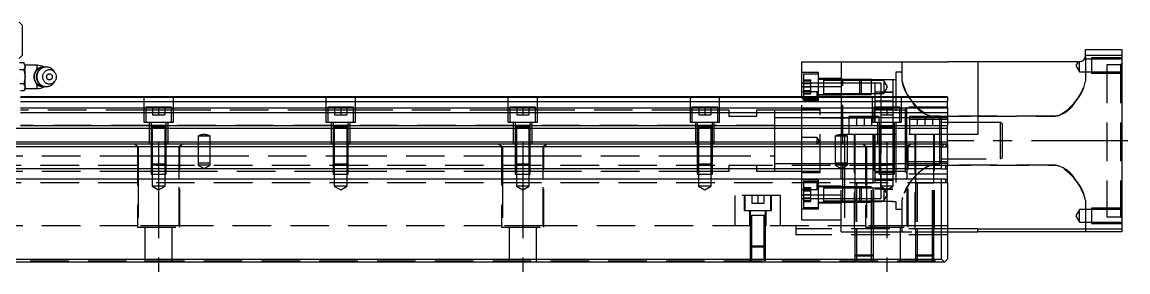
# Model space of a CAD drawing. Extents: x -12 to 1012, y -344 to 120.
# Drawn here: x 455 to 819.4, y -309.7 to -227.5 of the extents above; entities that cross this region are included whole.
import ezdxf

# ---------------------------------------------------------------- set-up
doc = ezdxf.new("R2010")
doc.units = 0
doc.linetypes.add('CENTER', pattern=[50.8, 31.75, -6.35, 6.35, -6.35])
doc.linetypes.add('DASHED', pattern=[19.05, 12.7, -6.35])
doc.layers.get('0').update_dxf_attribs({"linetype": 'CONTINUOUS'})
doc.layers.add('CENTER', color=1, linetype='CENTER')

msp = doc.modelspace()

# ---------------------------------------------------------------- linework, layer by layer
at = {"color": 7, "linetype": 'CONTINUOUS'}
for p, q in [((455, -228.53), (454, -227.53)), ((455, -228.53), (455, -238.53)), ((805.5, -238.53), (805.5, -236.53)), ((805.5, -236.53), (817.5, -236.53)), ((817.5, -236.53), (817.5, -238.53)), ((454, -239.53), (455, -238.53)), ((712, -240.53), (725, -240.53)), ((712, -248.75), (712, -240.53)), ((725, -240.53), (760, -240.53)), ((725, -240.53), (725, -252.03)), ((770, -240.53), (760, -240.53)), ((803.5, -240.53), (770, -240.53)), ((770, -240.53), (770, -264.53)), ((817.5, -238.53), (805.5, -238.53)), ((817.5, -238.53), (817.5, -295.53)), ((455.6, -240.91), (454.13, -240.91)), ((455.6, -243.22), (454.13, -243.22)), ((455.6, -240.91), (455.6, -240.91)), ((455.96, -241.53), (455.6, -240.91)), ((455.6, -240.91), (455.96, -242.07)), ((455.96, -242.07), (455.6, -243.22)), ((455.6, -243.22), (455.96, -245.53)), ((455.96, -242.07), (455.96, -241.53)), ((459.96, -241.68), (455.96, -241.68)), ((455.96, -245.53), (455.96, -242.07)), ((459.15, -244.27), (459.25, -244.03)), ((459.25, -244.03), (459.37, -243.81)), ((459.31, -244.27), (459.41, -244.03)), ((459.37, -243.81), (459.5, -243.59)), ((459.41, -244.03), (459.52, -243.81)), ((459.5, -243.59), (459.65, -243.39)), ((459.52, -243.81), (459.66, -243.59)), ((459.65, -243.39), (459.81, -243.2)), ((459.66, -243.59), (459.8, -243.39)), ((459.8, -243.39), (459.97, -243.2)), ((459.81, -243.2), (459.99, -243.02)), ((459.96, -242.92), (459.96, -241.68)), ((460.72, -242.52), (459.96, -242.92)), ((459.97, -243.2), (460.14, -243.02)), ((459.99, -243.02), (460.18, -242.86)), ((460.14, -243.02), (460.33, -242.86)), ((460.16, -244.27), (460.26, -244.03)), ((460.18, -242.86), (460.38, -242.72)), ((460.26, -244.03), (460.38, -243.81)), ((460.33, -242.86), (460.53, -242.72)), ((460.38, -242.72), (460.58, -242.59)), ((460.38, -243.81), (460.51, -243.59)), ((460.51, -243.59), (460.66, -243.39)), ((460.53, -242.72), (460.74, -242.59)), ((460.58, -242.59), (460.8, -242.48)), ((460.66, -243.39), (460.83, -243.2)), ((460.74, -242.59), (460.96, -242.48)), ((460.8, -242.48), (461.03, -242.39)), ((460.83, -243.2), (461, -243.02)), ((460.96, -242.48), (461.18, -242.39)), ((461, -243.02), (461.19, -242.86)), ((461.03, -242.39), (461.26, -242.32)), ((461.18, -242.39), (461.41, -242.32)), ((461.19, -242.86), (461.39, -242.72)), ((461.26, -242.32), (461.49, -242.27)), ((461.39, -242.72), (461.6, -242.59)), ((461.41, -242.32), (461.64, -242.27)), ((461.49, -242.27), (461.73, -242.24)), ((461.6, -242.59), (461.81, -242.48)), ((461.64, -242.27), (461.88, -242.24)), ((461.73, -242.24), (461.97, -242.23)), ((461.81, -242.48), (462.04, -242.39)), ((461.88, -242.24), (462.12, -242.23)), ((462.12, -242.23), (461.97, -242.23)), ((462.04, -242.39), (462.27, -242.32)), ((462.12, -242.23), (462.53, -242.26)), ((462.12, -244.28), (462.22, -244.12)), ((462.22, -244.12), (462.33, -243.98)), ((462.27, -242.32), (462.5, -242.27)), ((462.33, -243.98), (462.44, -243.84)), ((462.44, -243.84), (462.57, -243.71)), ((462.5, -242.27), (462.74, -242.24)), ((462.57, -243.71), (462.71, -243.59)), ((462.71, -243.59), (462.85, -243.49)), ((462.74, -242.24), (462.98, -242.23)), ((462.85, -243.49), (463, -243.4)), ((462.98, -242.23), (463.22, -242.24)), ((463, -243.4), (463.16, -243.32)), ((463.16, -243.32), (463.32, -243.25)), ((463.22, -242.24), (463.45, -242.27)), ((463.32, -243.25), (463.49, -243.2)), ((463.45, -242.27), (463.69, -242.32)), ((463.49, -243.2), (463.66, -243.16)), ((463.66, -243.16), (463.83, -243.14)), ((463.69, -242.32), (463.92, -242.39)), ((463.83, -243.14), (464, -243.13)), ((463.92, -242.39), (464.14, -242.48)), ((464, -243.13), (464.18, -243.14)), ((464.14, -242.48), (464.36, -242.58)), ((464.18, -243.14), (464.35, -243.16)), ((464.35, -243.16), (464.52, -243.19)), ((464.36, -242.58), (464.56, -242.71)), ((464.52, -243.19), (464.69, -243.24)), ((464.56, -242.71), (464.76, -242.85)), ((464.69, -243.24), (464.85, -243.31)), ((464.76, -242.85), (464.95, -243.01)), ((464.85, -243.31), (465.01, -243.39)), ((464.95, -243.01), (465.12, -243.18)), ((465.01, -243.39), (465.16, -243.48)), ((465.12, -243.18), (465.29, -243.37)), ((465.16, -243.48), (465.31, -243.58)), ((465.29, -243.37), (465.44, -243.57)), ((465.31, -243.58), (465.44, -243.69)), ((465.8, -244.11), (465.44, -243.57)), ((465.44, -243.69), (465.57, -243.82)), ((465.57, -243.82), (465.69, -243.96)), ((465.69, -243.96), (465.8, -244.11)), ((465.8, -244.11), (465.9, -244.26)), ((455.96, -245.53), (455.6, -247.84)), ((455.96, -248.99), (455.96, -245.53)), ((458.92, -245.53), (458.93, -245.27)), ((458.93, -245.79), (458.92, -245.53)), ((458.93, -245.27), (458.96, -245.01)), ((458.96, -246.05), (458.93, -245.79)), ((458.96, -245.01), (459, -244.76)), ((459, -246.3), (458.96, -246.05)), ((459, -244.76), (459.07, -244.51)), ((459.07, -246.55), (459, -246.3)), ((459.07, -244.51), (459.15, -244.27)), ((459.07, -245.53), (459.08, -245.27)), ((459.08, -245.79), (459.07, -245.53)), ((459.15, -246.79), (459.07, -246.55)), ((459.08, -245.27), (459.11, -245.01)), ((459.11, -246.05), (459.08, -245.79)), ((459.11, -245.01), (459.16, -244.76)), ((459.16, -246.3), (459.11, -246.05)), ((459.25, -247.03), (459.15, -246.79)), ((459.16, -244.76), (459.22, -244.51)), ((459.22, -246.55), (459.16, -246.3)), ((459.22, -244.51), (459.31, -244.27)), ((459.31, -246.79), (459.22, -246.55)), ((459.37, -247.25), (459.25, -247.03)), ((459.41, -247.03), (459.31, -246.79)), ((459.5, -247.47), (459.37, -247.25)), ((459.52, -247.25), (459.41, -247.03)), ((459.65, -247.67), (459.5, -247.47)), ((459.66, -247.47), (459.52, -247.25)), ((459.81, -247.86), (459.65, -247.67)), ((459.8, -247.67), (459.66, -247.47)), ((459.97, -247.86), (459.8, -247.67)), ((459.93, -245.53), (459.94, -245.27)), ((459.94, -245.79), (459.93, -245.53)), ((459.94, -245.27), (459.97, -245.01)), ((459.97, -246.05), (459.94, -245.79)), ((459.97, -245.01), (460.02, -244.76)), ((460.02, -246.3), (459.97, -246.05)), ((460.02, -244.76), (460.08, -244.51)), ((460.08, -246.55), (460.02, -246.3)), ((460.08, -244.51), (460.16, -244.27)), ((460.16, -246.79), (460.08, -246.55)), ((460.26, -247.03), (460.16, -246.79)), ((460.38, -247.25), (460.26, -247.03)), ((460.51, -247.47), (460.38, -247.25)), ((460.66, -247.67), (460.51, -247.47)), ((460.83, -247.86), (460.66, -247.67)), ((461.8, -245.34), (461.82, -245.16)), ((461.8, -245.53), (461.8, -245.34)), ((461.8, -245.72), (461.8, -245.53)), ((461.82, -245.9), (461.8, -245.72)), ((461.82, -245.16), (461.86, -244.97)), ((461.86, -246.09), (461.82, -245.9)), ((461.86, -244.97), (461.91, -244.79)), ((461.91, -246.27), (461.86, -246.09)), ((461.91, -244.79), (461.97, -244.61)), ((461.97, -246.45), (461.91, -246.27)), ((461.97, -244.61), (462.04, -244.44)), ((462.04, -246.62), (461.97, -246.45)), ((462.04, -244.44), (462.12, -244.28)), ((462.12, -246.78), (462.04, -246.62)), ((462.22, -246.94), (462.12, -246.78)), ((462.33, -247.08), (462.22, -246.94)), ((462.44, -247.22), (462.33, -247.08)), ((462.57, -247.35), (462.44, -247.22)), ((462.71, -247.47), (462.57, -247.35)), ((462.85, -247.57), (462.71, -247.47)), ((463, -247.66), (462.85, -247.57)), ((463.16, -247.74), (463, -247.66)), ((463.09, -245.44), (463.1, -245.36)), ((463.09, -245.53), (463.09, -245.44)), ((463.09, -245.62), (463.09, -245.53)), ((463.1, -245.7), (463.09, -245.62)), ((463.1, -245.36), (463.12, -245.27)), ((463.12, -245.79), (463.1, -245.7)), ((463.12, -245.27), (463.15, -245.19)), ((463.15, -245.87), (463.12, -245.79)), ((463.15, -245.19), (463.18, -245.11)), ((463.18, -245.95), (463.15, -245.87)), ((463.32, -247.81), (463.16, -247.74)), ((463.18, -245.11), (463.21, -245.03)), ((463.21, -246.03), (463.18, -245.95)), ((463.21, -245.03), (463.26, -244.96)), ((463.26, -246.1), (463.21, -246.03)), ((463.26, -244.96), (463.31, -244.89)), ((463.31, -246.17), (463.26, -246.1)), ((463.31, -244.89), (463.36, -244.82)), ((463.36, -246.24), (463.31, -246.17)), ((463.49, -247.86), (463.32, -247.81)), ((463.36, -244.82), (463.42, -244.76)), ((463.42, -246.3), (463.36, -246.24)), ((463.42, -244.76), (463.48, -244.71)), ((463.48, -246.35), (463.42, -246.3)), ((463.48, -244.71), (463.55, -244.66)), ((463.55, -246.4), (463.48, -246.35)), ((463.55, -244.66), (463.62, -244.62)), ((463.62, -246.44), (463.55, -246.4)), ((463.62, -244.62), (463.7, -244.59)), ((463.7, -246.47), (463.62, -246.44)), ((463.7, -244.59), (463.78, -244.56)), ((463.78, -246.5), (463.7, -246.47)), ((463.78, -244.56), (463.85, -244.55)), ((463.85, -246.51), (463.78, -246.5)), ((463.85, -244.55), (463.93, -244.53)), ((463.93, -246.53), (463.85, -246.51)), ((463.93, -244.53), (464.01, -244.53)), ((464.01, -246.53), (463.93, -246.53)), ((464.01, -244.53), (464.1, -244.53)), ((464.1, -246.53), (464.01, -246.53)), ((464.1, -244.53), (464.18, -244.55)), ((464.18, -246.51), (464.1, -246.53)), ((464.18, -244.55), (464.25, -244.56)), ((464.25, -246.5), (464.18, -246.51)), ((464.25, -244.56), (464.33, -244.59)), ((464.33, -246.47), (464.25, -246.5)), ((464.33, -244.59), (464.41, -244.62)), ((464.41, -246.44), (464.33, -246.47)), ((464.41, -244.62), (464.48, -244.66)), ((464.48, -246.4), (464.41, -246.44)), ((464.48, -244.66), (464.54, -244.71)), ((464.54, -246.35), (464.48, -246.4)), ((464.69, -247.82), (464.52, -247.87)), ((464.54, -244.71), (464.61, -244.76)), ((464.61, -246.3), (464.54, -246.35)), ((464.61, -244.76), (464.67, -244.82)), ((464.67, -246.24), (464.61, -246.3)), ((464.67, -244.82), (464.72, -244.89)), ((464.72, -246.17), (464.67, -246.24)), ((464.85, -247.75), (464.69, -247.82)), ((464.72, -244.89), (464.77, -244.96)), ((464.77, -246.1), (464.72, -246.17)), ((464.77, -244.96), (464.81, -245.03)), ((464.81, -246.03), (464.77, -246.1)), ((464.81, -245.03), (464.85, -245.11)), ((464.85, -245.95), (464.81, -246.03)), ((464.85, -245.11), (464.88, -245.19)), ((464.88, -245.87), (464.85, -245.95)), ((465.01, -247.67), (464.85, -247.75)), ((464.88, -245.19), (464.91, -245.27)), ((464.91, -245.79), (464.88, -245.87)), ((464.91, -245.27), (464.92, -245.36)), ((464.92, -245.7), (464.91, -245.79)), ((464.92, -245.36), (464.94, -245.44)), ((464.94, -245.62), (464.92, -245.7)), ((464.94, -245.44), (464.94, -245.53)), ((464.94, -245.53), (464.94, -245.62)), ((465.16, -247.58), (465.01, -247.67)), ((465.29, -247.69), (465.12, -247.88)), ((465.31, -247.48), (465.16, -247.58)), ((465.44, -247.49), (465.29, -247.69)), ((465.44, -247.37), (465.31, -247.48)), ((465.44, -247.49), (465.8, -246.95)), ((465.57, -247.24), (465.44, -247.37)), ((465.69, -247.1), (465.57, -247.24)), ((465.8, -246.95), (465.69, -247.1)), ((465.9, -246.8), (465.8, -246.95)), ((465.9, -244.26), (465.98, -244.43)), ((465.98, -246.63), (465.9, -246.8)), ((465.98, -244.43), (466.06, -244.6)), ((466.06, -246.46), (465.98, -246.63)), ((466.06, -244.6), (466.12, -244.78)), ((466.12, -246.28), (466.06, -246.46)), ((466.12, -244.78), (466.17, -244.96)), ((466.17, -246.1), (466.12, -246.28)), ((466.17, -244.96), (466.2, -245.15)), ((466.2, -245.91), (466.17, -246.1)), ((466.2, -245.15), (466.23, -245.34)), ((466.23, -245.72), (466.2, -245.91)), ((466.23, -245.34), (466.23, -245.53)), ((466.23, -245.53), (466.23, -245.72)), ((455.6, -247.84), (454.26, -247.84)), ((455.6, -250.15), (454.47, -250.15)), ((455.6, -247.84), (455.96, -248.99)), ((455.96, -248.99), (455.6, -250.15)), ((455.6, -250.15), (455.96, -249.53)), ((455.6, -250.15), (455.6, -250.15)), ((455.96, -249.53), (455.96, -248.99)), ((455.96, -249.38), (459.96, -249.38)), ((459.99, -248.04), (459.81, -247.86)), ((459.96, -249.38), (459.96, -248.14)), ((459.96, -248.14), (460.72, -248.54)), ((460.14, -248.04), (459.97, -247.86)), ((460.18, -248.2), (459.99, -248.04)), ((460.33, -248.2), (460.14, -248.04)), ((460.38, -248.34), (460.18, -248.2)), ((460.53, -248.34), (460.33, -248.2)), ((460.58, -248.47), (460.38, -248.34)), ((460.74, -248.47), (460.53, -248.34)), ((460.8, -248.58), (460.58, -248.47)), ((460.96, -248.58), (460.74, -248.47)), ((461.03, -248.67), (460.8, -248.58)), ((461, -248.04), (460.83, -247.86)), ((461.18, -248.67), (460.96, -248.58)), ((461.19, -248.2), (461, -248.04)), ((461.26, -248.74), (461.03, -248.67)), ((461.41, -248.74), (461.18, -248.67)), ((461.39, -248.34), (461.19, -248.2)), ((461.49, -248.79), (461.26, -248.74)), ((461.6, -248.47), (461.39, -248.34)), ((461.64, -248.79), (461.41, -248.74)), ((461.73, -248.82), (461.49, -248.79)), ((461.81, -248.58), (461.6, -248.47)), ((461.88, -248.82), (461.64, -248.79)), ((461.97, -248.83), (461.73, -248.82)), ((462.04, -248.67), (461.81, -248.58)), ((462.12, -248.83), (461.88, -248.82)), ((461.97, -248.83), (462.12, -248.83)), ((462.27, -248.74), (462.04, -248.67)), ((462.53, -248.8), (462.12, -248.83)), ((462.5, -248.79), (462.27, -248.74)), ((462.74, -248.82), (462.5, -248.79)), ((462.98, -248.83), (462.74, -248.82)), ((463.22, -248.82), (462.98, -248.83)), ((463.45, -248.79), (463.22, -248.82)), ((463.69, -248.74), (463.45, -248.79)), ((463.66, -247.9), (463.49, -247.86)), ((463.83, -247.92), (463.66, -247.9)), ((463.92, -248.67), (463.69, -248.74)), ((464, -247.93), (463.83, -247.92)), ((464.14, -248.58), (463.92, -248.67)), ((464.18, -247.92), (464, -247.93)), ((464.36, -248.48), (464.14, -248.58)), ((464.35, -247.9), (464.18, -247.92)), ((464.52, -247.87), (464.35, -247.9)), ((464.56, -248.35), (464.36, -248.48)), ((464.76, -248.21), (464.56, -248.35)), ((464.95, -248.05), (464.76, -248.21)), ((465.12, -247.88), (464.95, -248.05)), ((712, -252.03), (712, -248.75)), ((712, -248.75), (725, -248.75)), ((454.5, -252.03), (760, -252.03)), ((454.5, -252.19), (760, -252.19)), ((454.5, -253.59), (760, -253.59)), ((760, -252.19), (760, -252.03)), ((760, -252.19), (760, -253.59)), ((760, -255.67), (760, -253.59)), ((454.5, -255.67), (760, -255.67)), ((454.5, -257.29), (760, -257.29)), ((760, -255.67), (760, -257.29)), ((760, -257.29), (760, -261.58)), ((454.5, -261.58), (760, -261.58)), ((622.5, -262.13), (617.5, -262.13)), ((622.5, -262.13), (617.5, -262.13)), ((682.5, -262.13), (677.5, -262.13)), ((742.5, -262.13), (737.5, -262.13)), ((742.5, -262.13), (737.5, -262.13)), ((760, -262.43), (760, -261.58)), ((0, -262.43), (760, -262.43)), ((760, -266.93), (760, -262.43)), ((770, -264.53), (760, -264.53)), ((0, -266.93), (760, -266.93)), ((1, -267.53), (759, -267.53)), ((758, -268.53), (2, -268.53)), ((758, -268.53), (759, -267.53)), ((758, -275.83), (758, -268.53)), ((759, -267.53), (760, -268.53)), ((759, -267.53), (760, -267.53)), ((760, -267.53), (760, -266.93)), ((760, -268.53), (760, -274.68)), ((758, -275.83), (2, -275.83)), ((758, -275.83), (759.5, -275.83)), ((759.5, -275.83), (759.5, -274.68)), ((759.5, -274.68), (760, -274.68)), ((760, -275.83), (759.5, -275.83)), ((760, -275.83), (760, -274.68)), ((760, -279.23), (760, -275.83)), ((758, -279.23), (2, -279.23)), ((735.5, -280.53), (729.5, -280.53)), ((759.5, -279.23), (758, -279.23)), ((758, -305.53), (758, -279.23)), ((759.5, -279.23), (760, -279.23)), ((759.5, -280.38), (759.5, -279.23)), ((760, -280.38), (759.5, -280.38)), ((760, -280.38), (760, -279.23)), ((760, -280.38), (760, -305.53)), ((770, -295.53), (760, -295.53)), ((760, -296.53), (770, -296.53)), ((770, -296.53), (770, -295.53)), ((770, -295.53), (817.5, -295.53)), ((817.5, -296.53), (770, -296.53)), ((817.5, -295.53), (817.5, -296.53)), ((2, -305.53), (758, -305.53)), ((759, -306.53), (758, -305.53)), ((760, -305.53), (759, -306.53)), ((759, -306.53), (1, -306.53))]:
    msp.add_line(p, q, dxfattribs=at)
at = {"color": 3, "linetype": 'DASHED'}
for p, q in [((305, -236.53), (455, -236.53)), ((745, -240.53), (745, -246.9)), ((803.01, -240.53), (802.29, -241.78)), ((803.5, -243.88), (803.5, -240.53)), ((805.12, -239.71), (805.14, -239.68)), ((807.5, -239.68), (805.14, -239.68)), ((805.5, -238.53), (805.5, -246.9)), ((817.5, -239.28), (807.5, -239.28)), ((807.5, -239.28), (807.5, -244.28)), ((817.5, -239.68), (807.5, -239.68)), ((717.5, -244.1), (712, -244.1)), ((717.5, -253.6), (717.5, -244.1)), ((745, -244.03), (743, -244.03)), ((743, -244.03), (743, -260.53)), ((802.29, -241.78), (803.5, -243.88)), ((803.5, -243.88), (807.5, -243.88)), ((812.5, -244.03), (805.5, -244.03)), ((807.5, -243.88), (817.5, -243.88)), ((817, -241.53), (812.5, -241.53)), ((812.5, -241.53), (812.5, -291.53)), ((817.5, -241.03), (817, -241.53)), ((817, -241.53), (817, -291.53)), ((712, -247.53), (712.5, -247.53)), ((712, -247.53), (712.5, -247.53)), ((717.5, -244.6), (712.5, -244.6)), ((712.5, -244.6), (712.5, -248.85)), ((712.5, -246.54), (715, -246.54)), ((712.5, -246.85), (715, -246.85)), ((712.5, -247.53), (717.5, -247.53)), ((712.5, -247.53), (717.5, -247.53)), ((712.5, -247.7), (715, -247.7)), ((715, -247.7), (715, -246.54)), ((715, -250.01), (715, -247.7)), ((725, -246.1), (717.5, -246.1)), ((719.1, -246.35), (717.5, -246.35)), ((717.5, -247.53), (719.1, -247.53)), ((717.5, -247.53), (719.1, -247.53)), ((719.1, -246.35), (719.09, -246.35)), ((719.1, -246.35), (719.1, -246.35)), ((725, -246.35), (719.1, -246.35)), ((719.1, -246.35), (719.1, -246.75)), ((719.1, -246.35), (719.1, -251.35)), ((725, -246.75), (719.1, -246.75)), ((719.1, -246.75), (719.1, -248.71)), ((719.1, -247.53), (725, -247.53)), ((719.1, -247.53), (725, -247.53)), ((725.5, -246.53), (725, -246.03)), ((731.1, -246.35), (725, -246.35)), ((731.1, -246.35), (725, -246.35)), ((725.5, -246.53), (725, -246.53)), ((731.5, -246.75), (725, -246.75)), ((725, -247.53), (731.5, -247.53)), ((725, -247.53), (731.5, -247.53)), ((731.28, -246.53), (725.5, -246.53)), ((725.5, -286.53), (725.5, -246.53)), ((731.5, -246.75), (731.1, -246.35)), ((735, -246.35), (731.1, -246.35)), ((731.1, -248.85), (731.1, -246.35)), ((735, -246.53), (731.28, -246.53)), ((735, -246.75), (731.5, -246.75)), ((731.5, -246.75), (731.5, -248.85)), ((731.5, -247.53), (735, -247.53)), ((731.5, -247.53), (735, -247.53)), ((735, -251.35), (735, -246.35)), ((742, -246.53), (735, -246.53)), ((739, -246.75), (735, -246.75)), ((735, -247.53), (736, -247.53)), ((735, -247.53), (736, -247.53)), ((736, -247.53), (738, -247.53)), ((736, -247.53), (736, -264.53)), ((738, -247.53), (738, -255.53)), ((740.21, -248.85), (739, -246.75)), ((739, -246.75), (739, -248.85)), ((743, -246.53), (742, -246.53)), ((742, -246.53), (742, -255.53)), ((807.5, -244.28), (817.5, -244.28)), ((717, -250.43), (712, -250.43)), ((712.5, -248.85), (712.5, -252.03)), ((712.5, -248.85), (715, -248.85)), ((712.5, -250.01), (715, -250.01)), ((712.5, -250.85), (715, -250.85)), ((712.5, -251.16), (715, -251.16)), ((715, -251.16), (715, -250.01)), ((717.66, -251.53), (717, -250.43)), ((717, -251.53), (717, -250.43)), ((717.5, -251.35), (719.1, -251.35)), ((719.09, -251.35), (725, -251.35)), ((719.1, -248.71), (719.1, -248.99)), ((719.1, -248.85), (719.1, -251.35)), ((719.1, -248.99), (719.1, -250.95)), ((719.1, -250.95), (725, -250.95)), ((719.1, -250.95), (719.1, -251.35)), ((725, -250.95), (731.5, -250.95)), ((725, -251.35), (731.1, -251.35)), ((725, -251.35), (731.1, -251.35)), ((731.1, -251.35), (731.1, -248.85)), ((731.1, -251.35), (731.5, -250.95)), ((731.1, -251.35), (735, -251.35)), ((731.5, -248.85), (731.5, -250.95)), ((731.5, -250.95), (735, -250.95)), ((735, -250.95), (739, -250.95)), ((738, -250.53), (736, -250.53)), ((738, -250.53), (742, -250.53)), ((742, -250.53), (738, -250.53)), ((739, -250.95), (740.21, -248.85)), ((739, -248.85), (739, -250.95)), ((495.25, -260.53), (495.25, -252.03)), ((504.75, -252.03), (504.75, -260.53)), ((555.25, -260.53), (555.25, -252.03)), ((564.75, -252.03), (564.75, -260.53)), ((615.25, -260.53), (615.25, -252.03)), ((624.75, -252.03), (624.75, -260.53)), ((675.25, -260.53), (675.25, -252.03)), ((684.75, -252.03), (684.75, -260.53)), ((712, -267.53), (712, -252.03)), ((712, -252.63), (717, -252.63)), ((717.5, -253.6), (712, -253.6)), ((712.5, -252.03), (712.5, -253.1)), ((712.5, -253.1), (717.5, -253.1)), ((717, -252.63), (717.66, -251.53)), ((717.66, -251.53), (717, -251.53)), ((717, -252.63), (717, -251.53)), ((725, -251.6), (717.5, -251.6)), ((725, -252.03), (725, -264.53)), ((735.25, -260.53), (735.25, -252.03)), ((742, -253.53), (736, -253.53)), ((742, -253.53), (736, -253.53)), ((744.75, -252.03), (744.75, -260.53)), ((495.25, -256.53), (454.5, -256.53)), ((495.75, -256.53), (495.25, -256.53)), ((495.75, -255.53), (495.75, -260.53)), ((504.25, -255.53), (495.75, -255.53)), ((504.25, -256.53), (495.75, -256.53)), ((498, -255.53), (498, -258.03)), ((498, -258.03), (500, -258.03)), ((500, -255.53), (500, -258.03)), ((500, -258.03), (502, -258.03)), ((502, -255.53), (502, -258.03)), ((504.25, -260.53), (504.25, -255.53)), ((504.75, -256.53), (504.25, -256.53)), ((555.25, -256.53), (504.75, -256.53)), ((555.75, -256.53), (555.25, -256.53)), ((555.75, -255.53), (555.75, -260.53)), ((564.25, -255.53), (555.75, -255.53)), ((564.25, -256.53), (555.75, -256.53)), ((558, -255.53), (558, -258.03)), ((558, -258.03), (560, -258.03)), ((560, -255.53), (560, -258.03)), ((560, -258.03), (562, -258.03)), ((562, -255.53), (562, -258.03)), ((564.25, -260.53), (564.25, -255.53)), ((564.75, -256.53), (564.25, -256.53)), ((615.25, -256.53), (564.75, -256.53)), ((615.75, -256.53), (615.25, -256.53)), ((615.75, -255.53), (615.75, -260.53)), ((624.25, -255.53), (615.75, -255.53)), ((624.25, -256.53), (615.75, -256.53)), ((618, -255.53), (618, -258.03)), ((618, -258.03), (620, -258.03)), ((620, -255.53), (620, -258.03)), ((620, -258.03), (622, -258.03)), ((622, -255.53), (622, -258.03)), ((624.25, -260.53), (624.25, -255.53)), ((624.75, -256.53), (624.25, -256.53)), ((675.25, -256.53), (624.75, -256.53)), ((675.75, -256.53), (675.25, -256.53)), ((675.75, -255.53), (675.75, -260.53)), ((684.25, -255.53), (675.75, -255.53)), ((684.25, -256.53), (675.75, -256.53)), ((678, -255.53), (678, -258.03)), ((678, -258.03), (680, -258.03)), ((680, -255.53), (680, -258.03)), ((680, -258.03), (682, -258.03)), ((682, -255.53), (682, -258.03)), ((684.25, -260.53), (684.25, -255.53)), ((684.75, -256.53), (684.25, -256.53)), ((688, -256.53), (684.75, -256.53)), ((688, -258.53), (688, -256.53)), ((697, -258.53), (688, -258.53)), ((703, -256.53), (697, -256.53)), ((697, -256.53), (697, -258.53)), ((712, -256.53), (703, -256.53)), ((703, -256.53), (703, -266.53)), ((703, -256.53), (703, -266.53)), ((718, -256.03), (712, -256.03)), ((718, -256.53), (712, -256.53)), ((718, -277.03), (718, -256.03)), ((727.5, -258.53), (727.5, -264.53)), ((735.25, -258.53), (727.5, -258.53)), ((730, -258.53), (730, -261.53)), ((732.5, -258.53), (732.5, -261.53)), ((735, -258.53), (735, -261.53)), ((735.75, -258.53), (735.25, -258.53)), ((735.75, -255.53), (735.75, -260.53)), ((744.25, -255.53), (735.75, -255.53)), ((737.5, -258.53), (735.75, -258.53)), ((742, -256.03), (736, -256.03)), ((746, -256.53), (736, -256.53)), ((737.5, -260.53), (737.5, -258.53)), ((738, -255.53), (738, -258.03)), ((738, -258.03), (738, -285.53)), ((738, -258.03), (740, -258.03)), ((740, -255.53), (740, -258.03)), ((740, -258.03), (742, -258.03)), ((742, -255.53), (742, -258.03)), ((742, -258.03), (742, -262.13)), ((744.25, -260.53), (744.25, -255.53)), ((746.31, -256.15), (746, -256.15)), ((746, -256.15), (746, -264.53)), ((746.63, -259.6), (746.63, -255.53)), ((760, -255.53), (746.63, -255.53)), ((747.5, -258.53), (747.5, -264.53)), ((757.5, -258.53), (747.5, -258.53)), ((750, -258.53), (750, -261.53)), ((752.5, -258.53), (752.5, -261.53)), ((754.07, -258.34), (754.31, -258.39)), ((754.31, -258.39), (754.65, -258.44)), ((754.65, -258.44), (755, -258.45)), ((795.5, -258.45), (755, -258.45)), ((755, -258.45), (770, -258.45)), ((755, -258.53), (755, -261.53)), ((757.5, -264.53), (757.5, -258.53)), ((770, -258.45), (795.5, -258.45)), ((795.85, -258.44), (795.5, -258.45)), ((796.19, -258.39), (795.85, -258.44)), ((796.55, -258.31), (796.19, -258.39)), ((497, -261.53), (454.5, -261.53)), ((504.75, -260.53), (495.25, -260.53)), ((497, -267.53), (497, -260.53)), ((497.5, -261.53), (497, -261.53)), ((497.5, -260.53), (497.5, -262.13)), ((502.5, -261.53), (497.5, -261.53)), ((497.5, -262.12), (497.5, -262.13)), ((497.5, -262.13), (497.5, -262.13)), ((497.5, -262.13), (497.5, -267.53)), ((502.5, -262.13), (497.5, -262.13)), ((502.5, -262.13), (497.5, -262.13)), ((502.5, -262.13), (497.5, -262.13)), ((497.9, -262.13), (497.9, -267.53)), ((502.1, -267.53), (502.1, -262.13)), ((502.5, -262.13), (502.5, -260.53)), ((503, -261.53), (502.5, -261.53)), ((502.5, -262.13), (502.5, -262.12)), ((502.5, -262.13), (502.5, -262.13)), ((502.5, -267.53), (502.5, -262.13)), ((503, -260.53), (503, -267.53)), ((557, -261.53), (503, -261.53)), ((564.75, -260.53), (555.25, -260.53)), ((557, -267.53), (557, -260.53)), ((557.5, -261.53), (557, -261.53)), ((557.5, -260.53), (557.5, -262.13)), ((562.5, -261.53), (557.5, -261.53)), ((557.5, -262.12), (557.5, -262.13)), ((557.5, -262.13), (557.5, -267.53)), ((557.5, -262.13), (557.5, -262.13)), ((562.5, -262.13), (557.5, -262.13)), ((557.9, -262.13), (557.9, -267.53)), ((562.1, -267.53), (562.1, -262.13)), ((562.5, -262.13), (562.5, -260.53)), ((563, -261.53), (562.5, -261.53)), ((562.5, -262.13), (562.5, -262.12)), ((562.5, -267.53), (562.5, -262.13)), ((562.5, -262.13), (562.5, -262.13)), ((563, -260.53), (563, -267.53)), ((617, -261.53), (563, -261.53)), ((624.75, -260.53), (615.25, -260.53)), ((617, -267.53), (617, -260.53)), ((617.5, -261.53), (617, -261.53)), ((617.5, -260.53), (617.5, -262.13)), ((622.5, -261.53), (617.5, -261.53)), ((617.5, -262.12), (617.5, -262.13)), ((617.5, -262.13), (617.5, -267.53)), ((617.5, -262.13), (617.5, -262.13)), ((622.5, -262.13), (617.5, -262.13)), ((617.9, -262.13), (617.9, -267.53)), ((622.1, -267.53), (622.1, -262.13)), ((622.5, -262.13), (622.5, -260.53)), ((623, -261.53), (622.5, -261.53)), ((622.5, -262.13), (622.5, -262.12)), ((622.5, -267.53), (622.5, -262.13)), ((622.5, -262.13), (622.5, -262.13)), ((623, -260.53), (623, -267.53)), ((677, -261.53), (623, -261.53)), ((684.75, -260.53), (675.25, -260.53)), ((677, -267.53), (677, -260.53)), ((677.5, -261.53), (677, -261.53)), ((677.5, -260.53), (677.5, -262.13)), ((682.5, -261.53), (677.5, -261.53)), ((677.5, -262.12), (677.5, -262.13)), ((677.5, -262.13), (677.5, -267.53)), ((677.5, -262.13), (677.5, -262.13)), ((682.5, -262.13), (677.5, -262.13)), ((677.9, -262.13), (677.9, -267.53)), ((682.1, -267.53), (682.1, -262.13)), ((682.5, -262.13), (682.5, -260.53)), ((683, -261.53), (682.5, -261.53)), ((682.5, -262.13), (682.5, -262.12)), ((682.5, -267.53), (682.5, -262.13)), ((682.5, -262.13), (682.5, -262.13)), ((683, -260.53), (683, -267.53)), ((703, -261.53), (683, -261.53)), ((712, -259.03), (703, -259.03)), ((718, -259.03), (712, -259.03)), ((725, -259.03), (718, -259.03)), ((718, -259.03), (725, -259.03)), ((727.5, -259.03), (725, -259.03)), ((725, -259.03), (727.5, -259.03)), ((736, -259.03), (727.5, -259.03)), ((727.5, -259.03), (736, -259.03)), ((730, -261.53), (732.5, -261.53)), ((732.5, -261.53), (735, -261.53)), ((744.75, -260.53), (735.25, -260.53)), ((746, -259.03), (736, -259.03)), ((737, -267.53), (737, -260.53)), ((737.5, -260.53), (737.5, -262.13)), ((737.5, -262.12), (737.5, -262.13)), ((737.5, -262.13), (737.5, -267.53)), ((737.5, -262.13), (737.5, -262.13)), ((742.5, -262.13), (737.5, -262.13)), ((737.9, -262.13), (737.9, -267.53)), ((742, -262.13), (742, -264.53)), ((742.1, -267.53), (742.1, -262.13)), ((742.5, -262.13), (742.5, -260.53)), ((742.5, -262.13), (742.5, -262.12)), ((742.5, -267.53), (742.5, -262.13)), ((742.5, -262.13), (742.5, -262.13)), ((743, -260.53), (743, -267.53)), ((757.5, -259.03), (746, -259.03)), ((746.63, -264.53), (746.63, -259.6)), ((760, -259.6), (746.63, -259.6)), ((750, -261.53), (752.5, -261.53)), ((752.5, -261.53), (755, -261.53)), ((758, -259.53), (757.5, -259.03)), ((760, -259.03), (757.5, -259.03)), ((758, -264.53), (758, -259.53)), ((770, -260.53), (758, -260.53)), ((777.5, -260.53), (770, -260.53)), ((778, -261.03), (777.5, -260.53)), ((777.5, -266.53), (777.5, -260.53)), ((778, -261.03), (778, -266.53)), ((513, -265.03), (513, -267.53)), ((517, -265.03), (513, -265.03)), ((515.06, -264.53), (514.94, -264.53)), ((517, -267.53), (517, -265.03)), ((717, -265.43), (712, -265.43)), ((717.66, -266.53), (717, -265.43)), ((717, -267.63), (717, -265.43)), ((723, -265.03), (723, -267.53)), ((727, -265.03), (723, -265.03)), ((725.06, -264.53), (724.94, -264.53)), ((725, -264.53), (725, -264.53)), ((725, -264.53), (725.13, -264.53)), ((725, -267.53), (725, -264.53)), ((725.13, -264.53), (726, -264.53)), ((737, -264.53), (726, -264.53)), ((726, -264.53), (726, -264.64)), ((726, -264.64), (726, -267.53)), ((727, -267.53), (727, -265.03)), ((729.25, -264.53), (729.25, -295.53)), ((729.5, -264.53), (729.5, -267.53)), ((735.5, -267.53), (735.5, -264.53)), ((735.75, -295.53), (735.75, -264.53)), ((736, -264.53), (736, -267.53)), ((737.5, -264.53), (737, -264.53)), ((737.9, -264.53), (737.5, -264.53)), ((742.1, -264.53), (737.9, -264.53)), ((742, -264.53), (742, -267.53)), ((742.5, -264.53), (742.1, -264.53)), ((743, -264.53), (742.5, -264.53)), ((760, -264.53), (743, -264.53)), ((746, -264.53), (746, -267.53)), ((746.63, -267.53), (746.63, -264.53)), ((749.25, -264.53), (749.25, -295.53)), ((749.5, -264.53), (749.5, -267.53)), ((755.5, -267.53), (755.5, -264.53)), ((755.75, -295.53), (755.75, -264.53)), ((757.5, -266.53), (757.5, -264.53)), ((758, -266.53), (758, -264.53)), ((492, -267.53), (493, -268.53)), ((492.06, -267.53), (493.29, -268.53)), ((493, -268.53), (493, -295.03)), ((493.29, -268.53), (493.29, -275.83)), ((497.5, -267.53), (497.5, -274.13)), ((497.5, -267.53), (497.5, -274.13)), ((497.9, -267.53), (497.9, -274.53)), ((502.1, -274.53), (502.1, -267.53)), ((502.5, -274.13), (502.5, -267.53)), ((502.5, -274.13), (502.5, -267.53)), ((507.94, -267.53), (506.71, -268.53)), ((506.71, -275.83), (506.71, -268.53)), ((507, -268.53), (508, -267.53)), ((507, -295.03), (507, -268.53)), ((513, -267.53), (513, -273.9)), ((517, -273.9), (517, -267.53)), ((557.5, -267.53), (557.5, -274.13)), ((557.5, -267.53), (557.5, -274.13)), ((557.9, -267.53), (557.9, -274.53)), ((562.1, -274.53), (562.1, -267.53)), ((562.5, -274.13), (562.5, -267.53)), ((562.5, -274.13), (562.5, -267.53)), ((612, -267.53), (613, -268.53)), ((612.06, -267.53), (613.29, -268.53)), ((613, -268.53), (613, -295.03)), ((613.29, -268.53), (613.29, -275.83)), ((617.5, -267.53), (617.5, -274.13)), ((617.5, -267.53), (617.5, -274.13)), ((617.9, -267.53), (617.9, -274.53)), ((622.1, -274.53), (622.1, -267.53)), ((622.5, -274.13), (622.5, -267.53)), ((622.5, -274.13), (622.5, -267.53)), ((627.94, -267.53), (626.71, -268.53)), ((626.71, -275.83), (626.71, -268.53)), ((627, -268.53), (628, -267.53)), ((627, -295.03), (627, -268.53)), ((677.5, -267.53), (677.5, -274.13)), ((677.5, -267.53), (677.5, -274.13)), ((677.9, -267.53), (677.9, -274.53)), ((682.1, -274.53), (682.1, -267.53)), ((682.5, -274.13), (682.5, -267.53)), ((682.5, -274.13), (682.5, -267.53)), ((703, -266.53), (703, -267.53)), ((703, -266.53), (703, -267.53)), ((703, -267.53), (703, -275.83)), ((703, -267.53), (703, -275.83)), ((712, -275.83), (712, -267.53)), ((717, -267.63), (712, -267.63)), ((717.06, -267.53), (717, -267.63)), ((717.66, -266.53), (717.06, -267.53)), ((723, -267.53), (723, -273.9)), ((725, -274.53), (725, -267.53)), ((726, -267.53), (726, -274.53)), ((727, -273.9), (727, -267.53)), ((729.5, -267.53), (729.5, -280.53)), ((732, -267.53), (733, -268.53)), ((732.06, -267.53), (733.29, -268.53)), ((733, -268.53), (733, -295.03)), ((733.29, -268.53), (733.29, -275.83)), ((735.5, -280.53), (735.5, -267.53)), ((736, -267.53), (736, -285.53)), ((737.5, -267.53), (737.5, -274.13)), ((737.5, -267.53), (737.5, -274.13)), ((737.9, -267.53), (737.9, -274.53)), ((742, -267.53), (742, -286.53)), ((742.1, -274.53), (742.1, -267.53)), ((742.5, -274.13), (742.5, -267.53)), ((742.5, -274.13), (742.5, -267.53)), ((743, -267.53), (743, -289.03)), ((746, -267.53), (746, -276.9)), ((746.63, -273.46), (746.63, -267.53)), ((747.94, -267.53), (746.71, -268.53)), ((746.71, -275.83), (746.71, -268.53)), ((747, -268.53), (748, -267.53)), ((747, -295.03), (747, -268.53)), ((749.5, -267.53), (749.5, -280.53)), ((755.5, -280.53), (755.5, -267.53)), ((757.5, -267.53), (757.5, -266.53)), ((757.5, -274.03), (757.5, -267.53)), ((758, -267.53), (758, -266.53)), ((758, -268.53), (758, -267.53)), ((758, -268.53), (760, -268.53)), ((760, -267.53), (760, -268.53)), ((777.5, -272.53), (777.5, -266.53)), ((778, -266.53), (778, -272.03)), ((442.5, -271.53), (493.29, -271.53)), ((493.29, -271.53), (497.5, -271.53)), ((497.5, -271.53), (497.9, -271.53)), ((497.9, -271.53), (502.1, -271.53)), ((502.1, -271.53), (502.5, -271.53)), ((502.5, -271.53), (506.71, -271.53)), ((506.71, -271.53), (513, -271.53)), ((513, -271.53), (517, -271.53)), ((517, -271.53), (557.5, -271.53)), ((557.5, -271.53), (557.9, -271.53)), ((557.9, -271.53), (562.1, -271.53)), ((562.1, -271.53), (562.5, -271.53)), ((562.5, -271.53), (613.29, -271.53)), ((613.29, -271.53), (617.5, -271.53)), ((617.5, -271.53), (617.9, -271.53)), ((617.9, -271.53), (622.1, -271.53)), ((622.1, -271.53), (622.5, -271.53)), ((622.5, -271.53), (626.71, -271.53)), ((626.71, -271.53), (677.5, -271.53)), ((677.5, -271.53), (677.9, -271.53)), ((677.9, -271.53), (682.1, -271.53)), ((682.1, -271.53), (682.5, -271.53)), ((682.5, -271.53), (703, -271.53)), ((758, -272.53), (760, -272.53)), ((760, -272.53), (777.5, -272.53)), ((777.5, -272.53), (778, -272.03)), ((759.5, -274.68), (0.5, -274.68)), ((442.5, -276.53), (493.29, -276.53)), ((493.29, -275.83), (493.29, -279.23)), ((493.29, -276.53), (497.5, -276.53)), ((497.5, -274.13), (497.9, -274.53)), ((497.5, -274.13), (497.5, -275.83)), ((497.5, -274.13), (502.5, -274.13)), ((497.5, -275.83), (497.5, -277.53)), ((497.5, -276.53), (502.5, -276.53)), ((497.9, -274.53), (497.9, -277.53)), ((502.1, -274.53), (497.9, -274.53)), ((502.1, -274.53), (502.5, -274.13)), ((502.1, -277.53), (502.1, -274.53)), ((502.5, -275.83), (502.5, -274.13)), ((502.5, -277.53), (502.5, -275.83)), ((502.5, -276.53), (506.71, -276.53)), ((506.71, -279.23), (506.71, -275.83)), ((506.71, -276.53), (557.5, -276.53)), ((513, -273.9), (513, -274.53)), ((513, -273.9), (513.17, -274.53)), ((517, -273.9), (513, -273.9)), ((513, -274.53), (515, -275.68)), ((517, -274.53), (513, -274.53)), ((515, -275.68), (517, -274.53)), ((516.83, -274.53), (517, -273.9)), ((517, -274.53), (517, -273.9)), ((557.5, -274.13), (557.9, -274.53)), ((557.5, -274.13), (557.5, -275.83)), ((557.5, -274.13), (562.5, -274.13)), ((557.5, -275.83), (557.5, -277.53)), ((557.5, -276.53), (562.5, -276.53)), ((557.9, -274.53), (557.9, -277.53)), ((562.1, -274.53), (557.9, -274.53)), ((562.1, -274.53), (562.5, -274.13)), ((562.1, -277.53), (562.1, -274.53)), ((562.5, -275.83), (562.5, -274.13)), ((562.5, -277.53), (562.5, -275.83)), ((562.5, -276.53), (613.29, -276.53)), ((613.29, -275.83), (613.29, -279.23)), ((613.29, -276.53), (617.5, -276.53)), ((617.5, -274.13), (617.9, -274.53)), ((617.5, -274.13), (617.5, -275.83)), ((617.5, -274.13), (622.5, -274.13)), ((617.5, -275.83), (617.5, -277.53)), ((617.5, -276.53), (622.5, -276.53)), ((617.9, -274.53), (617.9, -277.53)), ((622.1, -274.53), (617.9, -274.53)), ((622.1, -274.53), (622.5, -274.13)), ((622.1, -277.53), (622.1, -274.53)), ((622.5, -275.83), (622.5, -274.13)), ((622.5, -277.53), (622.5, -275.83)), ((622.5, -276.53), (626.71, -276.53)), ((626.71, -279.23), (626.71, -275.83)), ((626.71, -276.53), (677.5, -276.53)), ((677.5, -274.13), (677.9, -274.53)), ((677.5, -274.13), (677.5, -275.83)), ((677.5, -274.13), (682.5, -274.13)), ((677.5, -275.83), (677.5, -277.53)), ((677.5, -276.53), (682.5, -276.53)), ((677.9, -274.53), (677.9, -277.53)), ((682.1, -274.53), (677.9, -274.53)), ((682.1, -274.53), (682.5, -274.13)), ((682.1, -277.53), (682.1, -274.53)), ((682.5, -275.83), (682.5, -274.13)), ((682.5, -277.53), (682.5, -275.83)), ((682.5, -276.53), (688, -276.53)), ((688, -274.53), (697, -274.53)), ((688, -275.83), (688, -274.53)), ((688, -276.53), (688, -275.83)), ((697, -274.53), (697, -275.83)), ((697, -275.83), (697, -276.53)), ((697, -276.53), (703, -276.53)), ((703, -274.03), (712, -274.03)), ((703, -275.83), (703, -276.53)), ((703, -275.83), (703, -276.53)), ((703, -276.53), (712, -276.53)), ((712, -274.03), (718, -274.03)), ((712, -279.23), (712, -275.83)), ((712, -276.53), (718, -276.53)), ((718, -274.03), (723.03, -274.03)), ((718, -274.03), (723.03, -274.03)), ((723, -273.9), (723, -274.53)), ((723, -273.9), (723.17, -274.53)), ((727, -273.9), (723, -273.9)), ((723, -274.53), (725, -275.68)), ((727, -274.53), (723, -274.53)), ((723.03, -274.03), (725, -274.03)), ((723.03, -274.03), (725, -274.03)), ((725, -274.03), (726.97, -274.03)), ((725, -274.03), (726.97, -274.03)), ((725, -275.68), (727, -274.53)), ((725, -275.83), (725, -274.53)), ((725, -279.23), (725, -275.83)), ((726, -274.53), (726, -275.83)), ((726, -275.83), (726, -279.23)), ((726.83, -274.53), (727, -273.9)), ((726.97, -274.03), (736, -274.03)), ((726.97, -274.03), (736, -274.03)), ((727, -274.53), (727, -273.9)), ((733.29, -275.83), (733.29, -279.23)), ((736, -274.03), (746, -274.03)), ((736, -276.53), (746, -276.53)), ((737.5, -274.13), (737.9, -274.53)), ((737.5, -274.13), (737.5, -275.83)), ((737.5, -274.13), (742.5, -274.13)), ((737.5, -275.83), (737.5, -277.53)), ((737.9, -274.53), (737.9, -277.53)), ((742.1, -274.53), (737.9, -274.53)), ((742.1, -274.53), (742.5, -274.13)), ((742.1, -277.53), (742.1, -274.53)), ((742.5, -275.83), (742.5, -274.13)), ((742.5, -277.53), (742.5, -275.83)), ((746, -274.03), (757.5, -274.03)), ((746.31, -276.9), (746, -276.9)), ((746.63, -273.46), (746.63, -277.53)), ((760, -273.46), (746.63, -273.46)), ((746.71, -279.23), (746.71, -275.83)), ((754.07, -274.72), (754.26, -274.68)), ((755, -274.61), (754.26, -274.68)), ((754.26, -274.68), (755, -274.61)), ((795.5, -274.61), (755, -274.61)), ((755, -274.61), (795.5, -274.61)), ((757.5, -274.03), (758, -273.53)), ((760, -274.03), (757.5, -274.03)), ((795.85, -274.62), (795.5, -274.61)), ((796.19, -274.67), (795.85, -274.62)), ((796.55, -274.75), (796.19, -274.67)), ((759.5, -280.38), (0.5, -280.38)), ((493.29, -279.23), (493.29, -294.53)), ((497.5, -277.53), (502.5, -277.53)), ((497.9, -277.53), (497.9, -281.53)), ((502.1, -281.53), (502.1, -277.53)), ((506.71, -294.53), (506.71, -279.23)), ((557.5, -277.53), (562.5, -277.53)), ((557.9, -277.53), (557.9, -281.53)), ((562.1, -281.53), (562.1, -277.53)), ((613.29, -279.23), (613.29, -294.53)), ((617.5, -277.53), (622.5, -277.53)), ((617.9, -277.53), (617.9, -281.53)), ((622.1, -281.53), (622.1, -277.53)), ((626.71, -294.53), (626.71, -279.23)), ((677.5, -277.53), (682.5, -277.53)), ((677.9, -277.53), (677.9, -281.53)), ((682.1, -281.53), (682.1, -277.53)), ((712, -277.03), (718, -277.03)), ((712, -284.31), (712, -279.23)), ((717.5, -279.46), (712, -279.46)), ((717, -280.43), (712, -280.43)), ((717.5, -279.96), (712.5, -279.96)), ((712.5, -279.96), (712.5, -288.46)), ((717.66, -281.53), (717, -280.43)), ((717, -281.53), (717, -280.43)), ((717.5, -284.21), (717.5, -279.46)), ((725, -295.53), (725, -279.23)), ((726, -279.23), (726, -295.53)), ((729.5, -280.52), (729.5, -295.53)), ((735.5, -280.53), (729.5, -280.53)), ((730, -280.53), (730, -295.53)), ((733.29, -279.23), (733.29, -294.53)), ((735, -295.53), (735, -280.53)), ((735.5, -295.03), (735.5, -280.52)), ((736, -277.03), (742, -277.03)), ((736, -279.53), (742, -279.53)), ((742, -279.53), (736, -279.53)), ((737.5, -277.53), (742.5, -277.53)), ((737.9, -277.53), (737.9, -281.53)), ((742.1, -281.53), (742.1, -277.53)), ((760, -277.53), (746.63, -277.53)), ((746.71, -294.53), (746.71, -279.23)), ((749.5, -280.52), (749.5, -295.53)), ((755.5, -280.53), (749.5, -280.53)), ((750, -280.53), (750, -295.53)), ((755, -295.53), (755, -280.53)), ((755.5, -295.53), (755.5, -280.52)), ((497.9, -281.53), (500, -282.74)), ((502.1, -281.53), (497.9, -281.53)), ((500, -282.74), (502.1, -281.53)), ((557.9, -281.53), (560, -282.74)), ((562.1, -281.53), (557.9, -281.53)), ((560, -282.74), (562.1, -281.53)), ((617.9, -281.53), (620, -282.74)), ((622.1, -281.53), (617.9, -281.53)), ((620, -282.74), (622.1, -281.53)), ((677.9, -281.53), (680, -282.74)), ((682.1, -281.53), (677.9, -281.53)), ((680, -282.74), (682.1, -281.53)), ((712, -282.63), (717, -282.63)), ((712.5, -281.9), (715, -281.9)), ((712.5, -282.21), (715, -282.21)), ((712.5, -283.05), (715, -283.05)), ((712.5, -284.21), (715, -284.21)), ((715, -282.21), (715, -281.9)), ((715, -284.21), (715, -282.21)), ((715, -286.21), (715, -284.21)), ((717, -282.63), (717.66, -281.53)), ((717, -282.63), (717, -281.53)), ((717.66, -281.53), (717, -281.53)), ((725, -281.46), (717.5, -281.46)), ((719.1, -281.71), (717.5, -281.71)), ((717.5, -288.96), (717.5, -284.21)), ((719.1, -281.71), (719.09, -281.71)), ((725, -281.71), (719.1, -281.71)), ((719.1, -281.71), (719.1, -281.71)), ((719.1, -281.71), (719.1, -286.71)), ((719.1, -281.71), (719.1, -286.71)), ((725, -282.11), (719.1, -282.11)), ((719.1, -284.21), (719.1, -286.71)), ((731.1, -281.71), (725, -281.71)), ((731.1, -281.71), (725, -281.71)), ((731.5, -282.11), (725, -282.11)), ((731.5, -282.11), (731.1, -281.71)), ((735, -281.71), (731.1, -281.71)), ((731.1, -286.71), (731.1, -281.71)), ((735, -282.11), (731.5, -282.11)), ((731.5, -282.11), (731.5, -286.31)), ((739, -282.11), (735, -282.11)), ((738, -282.53), (736, -282.53)), ((737.9, -281.53), (740, -282.74)), ((742.1, -281.53), (737.9, -281.53)), ((738, -282.53), (742, -282.53)), ((742, -282.53), (738, -282.53)), ((740.21, -284.21), (739, -282.11)), ((739, -282.11), (739, -286.31)), ((739, -286.31), (740.21, -284.21)), ((740, -282.74), (742.1, -281.53)), ((705, -284.53), (690, -284.53)), ((690, -294.53), (690, -284.53)), ((693, -284.53), (693, -289.53)), ((693.25, -284.53), (693.25, -289.53)), ((695.5, -284.53), (695.5, -287.03)), ((695.5, -287.03), (697.5, -287.03)), ((697.5, -284.53), (697.5, -287.03)), ((697.5, -287.03), (699.5, -287.03)), ((699.5, -284.53), (699.5, -287.03)), ((701.75, -289.53), (701.75, -284.53)), ((702, -289.53), (702, -284.53)), ((705, -294.53), (705, -284.53)), ((712, -292.53), (712, -284.31)), ((712, -284.31), (725, -284.31)), ((712, -285.53), (725, -285.53)), ((712, -285.53), (725, -285.53)), ((712.5, -285.36), (715, -285.36)), ((712.5, -286.21), (715, -286.21)), ((712.5, -286.52), (715, -286.52)), ((715, -286.52), (715, -286.21)), ((717.5, -286.71), (719.1, -286.71)), ((717.5, -286.96), (725, -286.96)), ((719.09, -286.71), (725, -286.71)), ((719.1, -286.31), (725, -286.31)), ((725, -285.53), (736, -285.53)), ((725, -285.53), (736, -285.53)), ((725, -286.31), (731.5, -286.31)), ((725, -286.31), (731.5, -286.31)), ((725, -287.03), (725.5, -286.53)), ((725.5, -286.53), (725, -286.53)), ((725, -286.71), (731.1, -286.71)), ((725, -286.71), (731.1, -286.71)), ((725.5, -286.53), (742, -286.53)), ((742, -286.53), (725.5, -286.53)), ((731.1, -286.71), (731.5, -286.31)), ((731.1, -286.71), (735, -286.71)), ((731.5, -286.31), (735, -286.31)), ((735, -286.31), (739, -286.31)), ((736, -285.53), (738, -285.53)), ((742, -286.53), (743, -286.53)), ((745.01, -285.85), (745, -286.16)), ((745, -286.16), (745, -296.53)), ((745.05, -285.54), (745.01, -285.85)), ((745.12, -285.22), (745.05, -285.54)), ((805.5, -286.16), (805.5, -296.53)), ((693, -289.53), (702, -289.53)), ((694.75, -289.53), (694.75, -294.53)), ((695, -289.53), (695, -291.13)), ((695, -291.12), (695, -294.53)), ((700, -291.13), (695, -291.13)), ((700, -291.13), (695, -291.13)), ((700, -291.13), (695, -291.13)), ((695.4, -291.13), (695.4, -294.53)), ((699.6, -294.53), (699.6, -291.13)), ((700, -291.13), (700, -289.53)), ((700, -294.53), (700, -291.12)), ((700.25, -294.53), (700.25, -289.53)), ((712, -288.96), (717.5, -288.96)), ((712.5, -288.46), (717.5, -288.46)), ((743, -289.03), (745, -289.03)), ((803.5, -289.18), (802.29, -291.28)), ((802.29, -291.28), (803.5, -293.38)), ((807.5, -289.18), (803.5, -289.18)), ((803.5, -291.28), (803.5, -289.18)), ((803.5, -293.38), (803.5, -291.28)), ((805.5, -289.03), (812.5, -289.03)), ((817.5, -288.78), (807.5, -288.78)), ((807.5, -288.78), (807.5, -293.78)), ((817.5, -289.18), (807.5, -289.18)), ((812.5, -291.53), (817, -291.53)), ((817, -291.53), (817.5, -292.03)), ((493.29, -294.53), (386.71, -294.53)), ((493, -295.03), (507, -295.03)), ((506.71, -294.53), (493.29, -294.53)), ((495.5, -295.03), (495.5, -306.53)), ((504.5, -306.53), (504.5, -295.03)), ((613.29, -294.53), (506.71, -294.53)), ((613, -295.03), (627, -295.03)), ((626.71, -294.53), (613.29, -294.53)), ((615.5, -295.03), (615.5, -306.53)), ((624.5, -306.53), (624.5, -295.03)), ((733.29, -294.53), (626.71, -294.53)), ((695, -294.53), (695, -301.13)), ((695, -294.53), (695, -301.13)), ((695.4, -294.53), (695.4, -301.53)), ((699.6, -301.53), (699.6, -294.53)), ((700, -301.13), (700, -294.53)), ((700, -301.13), (700, -294.53)), ((710, -294.53), (710, -295.53)), ((712, -292.53), (725, -292.53)), ((733, -295.03), (747, -295.03)), ((746.71, -294.53), (733.29, -294.53)), ((735.5, -295.03), (735.5, -306.53)), ((744.5, -306.53), (744.5, -295.03)), ((760, -294.53), (746.71, -294.53)), ((803.5, -293.38), (807.5, -293.38)), ((807.5, -293.38), (817.5, -293.38)), ((807.5, -293.78), (817.5, -293.78)), ((710, -295.53), (710, -297.53)), ((720, -295.53), (710, -295.53)), ((715, -297.53), (710, -297.53)), ((760, -297.53), (715, -297.53)), ((760, -295.53), (720, -295.53)), ((725, -296.53), (725, -295.53)), ((725, -296.53), (729.5, -296.53)), ((729.5, -295.53), (729.5, -304.03)), ((729.5, -295.53), (729.5, -304.03)), ((729.5, -296.53), (730, -296.53)), ((730, -295.53), (730, -304.53)), ((730, -296.53), (735, -296.53)), ((735, -304.53), (735, -295.53)), ((735, -296.53), (735.5, -296.53)), ((735.5, -296.53), (749.5, -296.53)), ((749.5, -295.53), (749.5, -304.03)), ((749.5, -295.53), (749.5, -304.03)), ((749.5, -296.53), (750, -296.53)), ((750, -295.53), (750, -304.53)), ((750, -296.53), (755, -296.53)), ((755, -304.53), (755, -295.53)), ((755, -296.53), (755.5, -296.53)), ((755.5, -304.03), (755.5, -295.53)), ((755.5, -304.03), (755.5, -295.53)), ((755.5, -296.53), (760, -296.53)), ((695, -301.13), (695.4, -301.53)), ((695, -301.13), (695, -306.03)), ((695, -301.13), (700, -301.13)), ((695.4, -301.53), (695.4, -306.03)), ((699.6, -301.53), (695.4, -301.53)), ((699.6, -301.53), (700, -301.13)), ((699.6, -306.03), (699.6, -301.53)), ((700, -306.03), (700, -301.13)), ((0.5, -306.03), (759.5, -306.03)), ((729.5, -304.03), (730, -304.53)), ((729.5, -304.03), (729.5, -306.03)), ((729.5, -304.03), (735.5, -304.03)), ((730, -304.53), (730, -306.03)), ((735, -304.53), (730, -304.53)), ((735, -304.53), (735.5, -304.03)), ((735, -306.03), (735, -304.53)), ((749.5, -304.03), (750, -304.53)), ((749.5, -304.03), (749.5, -306.03)), ((749.5, -304.03), (755.5, -304.03)), ((750, -304.53), (750, -306.03)), ((755, -304.53), (750, -304.53)), ((755, -304.53), (755.5, -304.03)), ((755, -306.03), (755, -304.53)), ((755.5, -306.03), (755.5, -304.03))]:
    msp.add_line(p, q, dxfattribs=at)
at = {"color": 7, "linetype": 'CONTINUOUS'}
for centre, radius, start, end in [((803.5, -238.53), 2, 270, 0), ((462.4, -245.4), 3.49, 134.5664, 182.1846), ((462.98, -245.53), 3.3, 92.9134, 180), ((459.73, -247.68), 6, 65.106, 87.8214), ((462.37, -245.67), 3.46, 177.7054, 225.6414), ((462.98, -245.53), 3.3, 180, 267.0626), ((459.73, -243.38), 6, 272.1786, 294.894)]:
    msp.add_arc(centre, radius, start, end, dxfattribs=at)
at = {"color": 3, "linetype": 'DASHED'}
for centre, radius, start, end in [((757.57, -244.85), 12.73, 189.2755, 222.3644), ((762.06, -242.69), 17.57, 193.8766, 242.9634), ((788.25, -242.58), 17.78, 297.8148, 345.9447), ((792.58, -244.68), 13.11, 318.1382, 350.2402), ((756.82, -248.8), 9.82, 208.1197, 259.3224), ((793.68, -248.8), 9.83, 280.6913, 331.8801), ((746.31, -255.84), 0.313, 270, 0), ((514.94, -268.53), 4, 90, 118.9695), ((515.06, -268.53), 4, 61.0305, 90), ((724.94, -268.53), 4, 90, 118.9695), ((725.06, -268.53), 4, 61.0305, 90), ((762.06, -290.37), 17.57, 117.0366, 166.1234), ((761.73, -290.39), 17.4, 115.4482, 162.7124), ((746.31, -277.22), 0.312, 0, 90), ((793.68, -284.26), 9.83, 28.1199, 79.3087), ((788.25, -290.48), 17.78, 14.0553, 62.1852), ((792.58, -288.38), 13.11, 9.7598, 41.8618)]:
    msp.add_arc(centre, radius, start, end, dxfattribs=at)
at = {"layer": 'CENTER', "color": 1, "linetype": 'CENTER'}
for p, q in [((500, -266.88), (500, -309.68)), ((620, -266.88), (620, -309.68)), ((740, -266.88), (740, -309.68)), ((819.45, -266.53), (760, -266.53))]:
    msp.add_line(p, q, dxfattribs=at)

doc.saveas('drawing.dxf')
